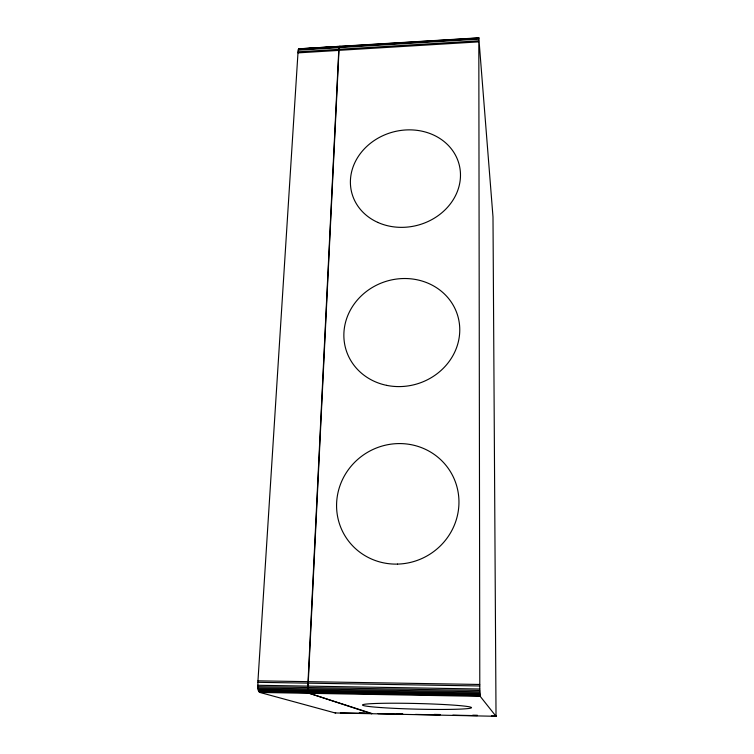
<?xml version="1.0" encoding="UTF-8"?>
<svg xmlns="http://www.w3.org/2000/svg" width="754" height="754" viewBox="0 0 754 754"><rect width="100%" height="100%" fill="white"/><g stroke="black" fill="none" stroke-linecap="round" stroke-linejoin="round"><path stroke-width="1.13" d="M496.028 716.3L480.213 696.347L479.798 690.457L478.809 37.7L492.993 216.926L496.028 716.3L335.144 712.954L259.819 692.426C256.69 689.995 258.151 684.406 257.962 680.843L297.981 52.874C298.122 52.007 297.887 47.945 299.479 49.133L301.798 48.991M371.995 713.538L309.131 693.312L307.755 687.525L338.819 49.378L339.809 46.182M371.684 713.802L309.423 693.303L308.603 691.965L308.009 687.535L339.027 49.302L340.007 46.296M335.7 712.813L335.144 712.954M298.772 48.822L478.856 37.823M299.234 48.85L313.146 47.992M315.464 47.851L338.64 46.437M298.565 49.095L339.253 46.607M339.46 46.531L478.724 38.039M307.585 48.642L313.372 48.294M320.318 47.87L326.114 47.511M331.901 47.163L337.688 46.805M298.386 49.538L339.112 47.059M339.309 46.984L478.696 38.482M339.187 47.606L478.677 39.114M298.235 50.16L338.989 47.681M339.027 49.302L478.658 40.829M298.028 51.847L338.819 49.378M297.981 52.874L338.791 50.405M338.998 50.329L478.658 41.875M257.962 680.843L307.849 681.654M308.103 681.663L479.733 684.462M257.849 682.313L307.764 683.143M308.009 683.143L479.733 685.97M257.774 685.273L307.717 686.112M307.962 686.112L479.761 689.005M257.821 686.677L307.755 687.525M308.009 687.535L479.798 690.457M257.925 687.997L307.849 688.854M308.094 688.854L479.836 691.804M258.085 689.184L307.981 690.051M308.226 690.051L479.883 693.03M258.283 690.23L308.15 691.098M308.395 691.098L479.94 694.095M258.528 691.088L308.358 691.965M308.603 691.965L480.006 694.981M258.82 691.757L308.593 692.634M308.838 692.634L480.072 695.659M259.461 692.426L309.131 693.312M309.376 693.312L480.289 696.338M359.281 712.907L365.124 713.02M396.858 713.661L402.702 713.774M434.229 714.406L440.072 714.519M472.777 715.178L477.442 715.273M340.384 712.907L364.964 713.397M378.027 713.661L402.579 714.151M415.435 714.415L439.987 714.905M452.843 715.16L477.395 715.65M491.419 715.932L496.104 716.027M380.751 707.554A54.476 2.818 1.4 0 0 470.289 708.223A54.476 2.818 1.4 0 0 399.846 703.237A54.476 2.818 1.4 0 0 380.751 707.554M386.623 385.351A58.388 53.572 -17.8 0 0 457.838 316.133A58.388 53.572 -17.8 0 0 360.959 296.181A58.388 53.572 -17.8 0 0 386.623 385.351M377.716 222.373A55.523 48.218 -15.2 0 0 460.487 175.324A55.523 48.218 -15.2 0 0 378.112 138.123A55.523 48.218 -15.2 0 0 377.716 222.373M397.547 564.096A61.715 59.726 -31.2 0 0 450.864 472.39A61.715 59.726 -31.2 0 0 344.88 475.048A61.715 59.726 -31.2 0 0 397.547 564.096"/></g></svg>
